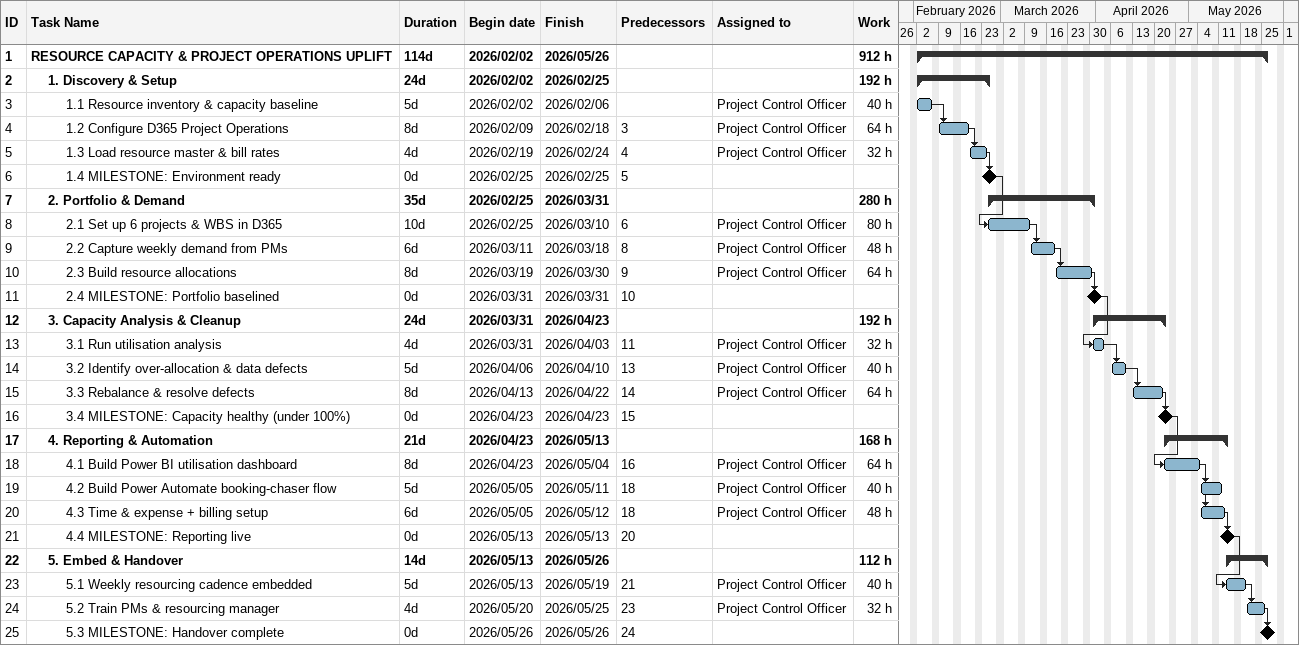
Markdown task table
| ID | Level | Task | Duration | Start | Finish | Predecessors | Resources | Work (h) |
|---|---|---|---|---|---|---|---|---|
| 1 | 1 | **RESOURCE CAPACITY & PROJECT OPERATIONS UPLIFT** | 114d | 2026-02-02 | 2026-05-26 |  |  | 912 |
| 2 | 2 | **1. Discovery & Setup** | 24d | 2026-02-02 | 2026-02-25 |  |  | 192 |
| 3 | 3 | 1.1 Resource inventory & capacity baseline | 5d | 2026-02-02 | 2026-02-06 |  | Project Control Officer | 40 |
| 4 | 3 | 1.2 Configure D365 Project Operations | 8d | 2026-02-09 | 2026-02-18 | 3 | Project Control Officer | 64 |
| 5 | 3 | 1.3 Load resource master & bill rates | 4d | 2026-02-19 | 2026-02-24 | 4 | Project Control Officer | 32 |
| 6 | 3 | 1.4 MILESTONE: Environment ready | 0d | 2026-02-25 | 2026-02-25 | 5 |  |  |
| 7 | 2 | **2. Portfolio & Demand** | 35d | 2026-02-25 | 2026-03-31 |  |  | 280 |
| 8 | 3 | 2.1 Set up 6 projects & WBS in D365 | 10d | 2026-02-25 | 2026-03-10 | 6 | Project Control Officer | 80 |
| 9 | 3 | 2.2 Capture weekly demand from PMs | 6d | 2026-03-11 | 2026-03-18 | 8 | Project Control Officer | 48 |
| 10 | 3 | 2.3 Build resource allocations | 8d | 2026-03-19 | 2026-03-30 | 9 | Project Control Officer | 64 |
| 11 | 3 | 2.4 MILESTONE: Portfolio baselined | 0d | 2026-03-31 | 2026-03-31 | 10 |  |  |
| 12 | 2 | **3. Capacity Analysis & Cleanup** | 24d | 2026-03-31 | 2026-04-23 |  |  | 192 |
| 13 | 3 | 3.1 Run utilisation analysis | 4d | 2026-03-31 | 2026-04-03 | 11 | Project Control Officer | 32 |
| 14 | 3 | 3.2 Identify over-allocation & data defects | 5d | 2026-04-06 | 2026-04-10 | 13 | Project Control Officer | 40 |
| 15 | 3 | 3.3 Rebalance & resolve defects | 8d | 2026-04-13 | 2026-04-22 | 14 | Project Control Officer | 64 |
| 16 | 3 | 3.4 MILESTONE: Capacity healthy (under 100%) | 0d | 2026-04-23 | 2026-04-23 | 15 |  |  |
| 17 | 2 | **4. Reporting & Automation** | 21d | 2026-04-23 | 2026-05-13 |  |  | 168 |
| 18 | 3 | 4.1 Build Power BI utilisation dashboard | 8d | 2026-04-23 | 2026-05-04 | 16 | Project Control Officer | 64 |
| 19 | 3 | 4.2 Build Power Automate booking-chaser flow | 5d | 2026-05-05 | 2026-05-11 | 18 | Project Control Officer | 40 |
| 20 | 3 | 4.3 Time & expense + billing setup | 6d | 2026-05-05 | 2026-05-12 | 18 | Project Control Officer | 48 |
| 21 | 3 | 4.4 MILESTONE: Reporting live | 0d | 2026-05-13 | 2026-05-13 | 20 |  |  |
| 22 | 2 | **5. Embed & Handover** | 14d | 2026-05-13 | 2026-05-26 |  |  | 112 |
| 23 | 3 | 5.1 Weekly resourcing cadence embedded | 5d | 2026-05-13 | 2026-05-19 | 21 | Project Control Officer | 40 |
| 24 | 3 | 5.2 Train PMs & resourcing manager | 4d | 2026-05-20 | 2026-05-25 | 23 | Project Control Officer | 32 |
| 25 | 3 | 5.3 MILESTONE: Handover complete | 0d | 2026-05-26 | 2026-05-26 | 24 |  |  |
